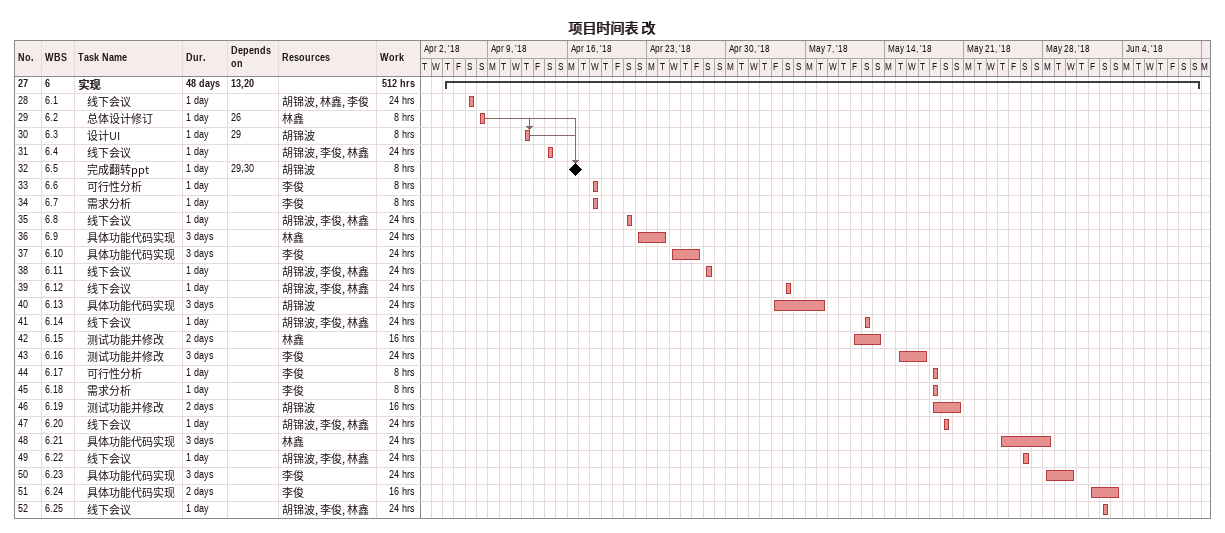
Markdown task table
项目时间表 改

| ID | WBS | Task | Duration | Start | Finish | Predecessors | Resources | Work (h) |
|---|---|---|---|---|---|---|---|---|
| 27 | 6 | **实现** | 48d | 2018-04-05 | 2018-06-10 | 13, 20 |  | 512 |
| 28 | 6.1 | 线下会议 | 1d | 2018-04-07 | 2018-04-07 |  | 胡锦波, 林鑫, 李俊 | 24 |
| 29 | 6.2 | 总体设计修订 | 1d | 2018-04-08 | 2018-04-08 | 26 | 林鑫 | 8 |
| 30 | 6.3 | 设计UI | 1d | 2018-04-12 | 2018-04-12 | 29 | 胡锦波 | 8 |
| 31 | 6.4 | 线下会议 | 1d | 2018-04-14 | 2018-04-14 |  | 胡锦波, 李俊, 林鑫 | 24 |
| 32 | 6.5 | 完成翻转ppt | 1d | 2018-04-16 | 2018-04-16 | 29, 30 | 胡锦波 | 8 |
| 33 | 6.6 | 可行性分析 | 1d | 2018-04-18 | 2018-04-18 |  | 李俊 | 8 |
| 34 | 6.7 | 需求分析 | 1d | 2018-04-18 | 2018-04-18 |  | 李俊 | 8 |
| 35 | 6.8 | 线下会议 | 1d | 2018-04-21 | 2018-04-21 |  | 胡锦波, 李俊, 林鑫 | 24 |
| 36 | 6.9 | 具体功能代码实现 | 3d | 2018-04-22 | 2018-04-24 |  | 林鑫 | 24 |
| 37 | 6.10 | 具体功能代码实现 | 3d | 2018-04-25 | 2018-04-27 |  | 李俊 | 24 |
| 38 | 6.11 | 线下会议 | 1d | 2018-04-28 | 2018-04-28 |  | 胡锦波, 李俊, 林鑫 | 24 |
| 39 | 6.12 | 线下会议 | 1d | 2018-05-05 | 2018-05-05 |  | 胡锦波, 李俊, 林鑫 | 24 |
| 40 | 6.13 | 具体功能代码实现 | 3d | 2018-05-04 | 2018-05-08 |  | 胡锦波 | 24 |
| 41 | 6.14 | 线下会议 | 1d | 2018-05-12 | 2018-05-12 |  | 胡锦波, 李俊, 林鑫 | 24 |
| 42 | 6.15 | 测试功能并修改 | 2d | 2018-05-11 | 2018-05-13 |  | 林鑫 | 16 |
| 43 | 6.16 | 测试功能并修改 | 3d | 2018-05-15 | 2018-05-17 |  | 李俊 | 24 |
| 44 | 6.17 | 可行性分析 | 1d | 2018-05-18 | 2018-05-18 |  | 李俊 | 8 |
| 45 | 6.18 | 需求分析 | 1d | 2018-05-18 | 2018-05-18 |  | 李俊 | 8 |
| 46 | 6.19 | 测试功能并修改 | 2d | 2018-05-18 | 2018-05-20 |  | 胡锦波 | 16 |
| 47 | 6.20 | 线下会议 | 1d | 2018-05-19 | 2018-05-19 |  | 胡锦波, 李俊, 林鑫 | 24 |
| 48 | 6.21 | 具体功能代码实现 | 3d | 2018-05-24 | 2018-05-28 |  | 林鑫 | 24 |
| 49 | 6.22 | 线下会议 | 1d | 2018-05-26 | 2018-05-26 |  | 胡锦波, 李俊, 林鑫 | 24 |
| 50 | 6.23 | 具体功能代码实现 | 3d | 2018-05-28 | 2018-05-30 |  | 李俊 | 24 |
| 51 | 6.24 | 具体功能代码实现 | 2d | 2018-06-01 | 2018-06-03 |  | 李俊 | 16 |
| 52 | 6.25 | 线下会议 | 1d | 2018-06-02 | 2018-06-02 |  | 胡锦波, 李俊, 林鑫 | 24 |
